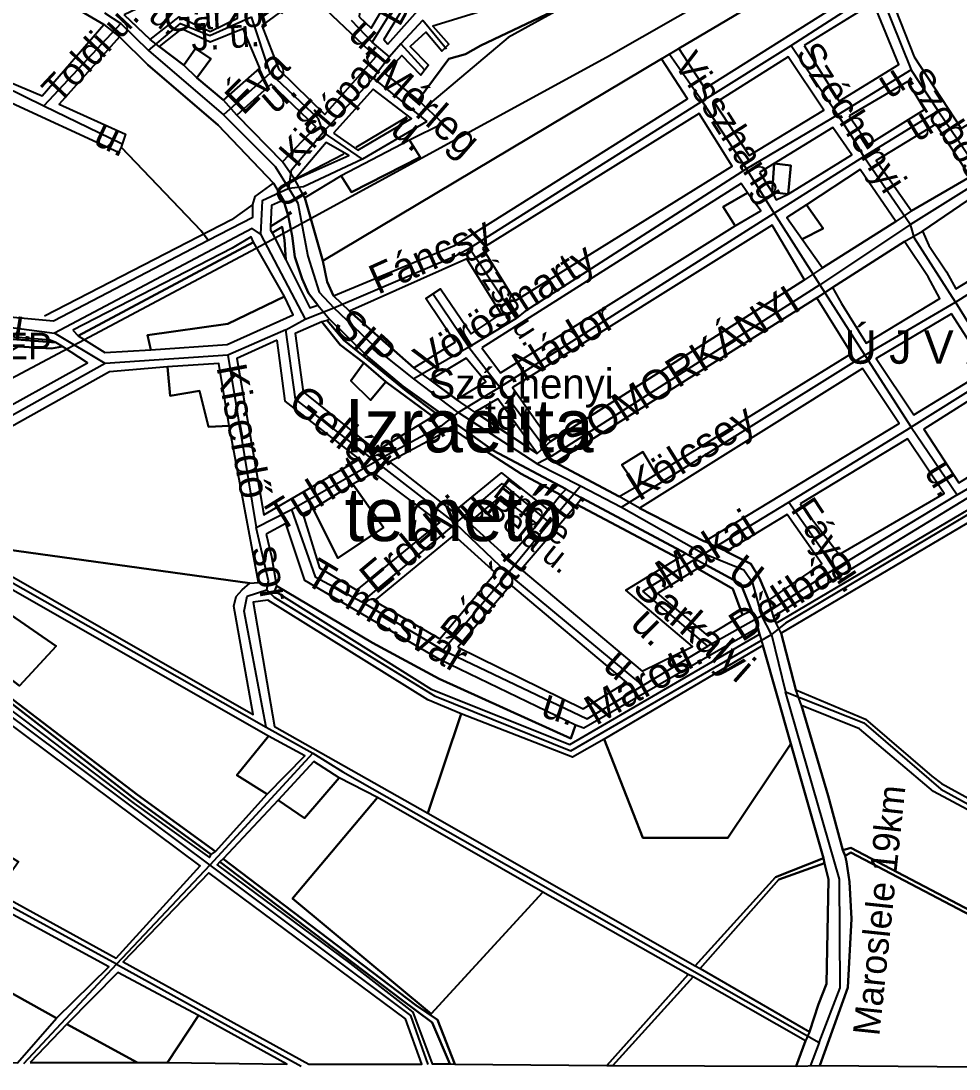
# Model space of a CAD drawing. Header units: millimetres. Extents: x 745262 to 751929, y 118124 to 122414.
# Drawn here: x 748745 to 750239, y 118128 to 119795 of the extents above; entities that cross this region are included whole.
import ezdxf

# ---------------------------------------------------------------- set-up
doc = ezdxf.new("R2010")
doc.units = ezdxf.units.MM
for name, color, linetype in [('beter', 7, 'Continuous'), ('egyeb', 7, 'Continuous'), ('epulet', 7, 'Continuous'), ('folyo', 7, 'Continuous'), ('fout', 7, 'Continuous'), ('gazdter', 7, 'Continuous'), ('Hut', 7, 'Continuous'), ('kert', 7, 'Continuous'), ('park', 7, 'Continuous'), ('szanto', 7, 'Continuous'), ('temeto', 7, 'Continuous'), ('utcanev', 7, 'Continuous'), ('utnev', 7, 'Continuous'), ('vasut', 7, 'Continuous')]:
    doc.layers.add(name, color=color, linetype=linetype)

msp = doc.modelspace()

# ---------------------------------------------------------------- linework, layer by layer
at = {"layer": 'beter', "color": 253}
for points in [[(749329.5, 119758.2), (749381.8, 119817.3), (749515.5, 119941.1), (749608, 119991.3), (749634.7, 120029.2), (749501, 120023.6), (749444.2, 119963.4), (749322.8, 119766), (749329.5, 119758.2)], [(749283.8, 119801.7), (749302.7, 119783.9), (749407.4, 119960.1), (749329.5, 119964.5), (749294.9, 119918.8), (749283.8, 119801.7)], [(748401.1, 119844.6), (748567, 119777.1), (748670.4, 119757.9), (748727.7, 119697.9), (748779, 119676.2), (748877.2, 119789.5), (748603.9, 119949.4), (748502.5, 119952.1), (748417.9, 119893), (748401.1, 119844.6)], [(749792.9, 119751.6), (749834.2, 119688), (750090.4, 119849.7), (750065.9, 119913.2), (749792.9, 119751.6)], [(748909.7, 119805), (748950.9, 119766), (748997.4, 119801.7), (749046.5, 119778.3), (749089.9, 119799.5), (749089.9, 119811.8), (749028.6, 119861.9), (748909.7, 119805)], [(749128.9, 119788.3), (749155.6, 119718.1), (749229.2, 119646.7), (749310.5, 119738.2), (749201.3, 119841.9), (749128.9, 119788.3)], [(749992.4, 119756), (750048.1, 119667.9), (750142.8, 119725.9), (750102.7, 119824), (749992.4, 119756)], [(748965.4, 119754.9), (749004.4, 119724.8), (749023.1, 119751.6), (749047.6, 119734.8), (749025.3, 119704.7), (749067.8, 119669), (749125.6, 119720.3), (749098.8, 119782.8), (749046.5, 119761.6), (749000.8, 119782.8), (748965.4, 119754.9)], [(748902.1, 119770), (748805.9, 119663.1), (748911.9, 119615.3), (748905, 119594.4), (749031.9, 119461.4), (749043.1, 119446.6), (749114.4, 119483.1), (749114.4, 119503.1), (749117.9, 119516.2), (749147.2, 119537.4), (749059.2, 119629.5), (748947.1, 119725.6), (748902.1, 119770)], [(749226, 119413.7), (749232.7, 119380.3), (749242.7, 119358), (749435.3, 119438.2), (749806.3, 119671.3), (749765.1, 119734.8), (749226, 119413.7)], [(749849.8, 119664.6), (749904.4, 119581), (750023.6, 119653.4), (749966.8, 119738.2), (749849.8, 119664.6)], [(749089, 119645.6), (749161.4, 119570.9), (749214.7, 119626.7), (749143.4, 119694.7), (749089, 119645.6)], [(750063.7, 119644.5), (750094.9, 119598.8), (750184, 119654.5), (750157.3, 119699.1), (750063.7, 119644.5)], [(749242.6, 119616.6), (749281.5, 119589.9), (749367.3, 119640), (749306.1, 119686.9), (749242.6, 119616.6)], [(749479.9, 119433.8), (749532.2, 119350.1), (749877.6, 119564.2), (749825.3, 119647.9), (749479.9, 119433.8)], [(750162.9, 119492.9), (750256.5, 119547.5), (750201.8, 119631.1), (750107.1, 119573.1), (750162.9, 119492.9)], [(749944.5, 119568.7), (749971.2, 119565.3), (749966.8, 119519.6), (750068.1, 119582.1), (750038.1, 119625.6), (749944.5, 119568.7)], [(749181.5, 119543.1), (749267.1, 119581), (749231.4, 119602.1), (749181.5, 119543.1)], [(749921.1, 119554.2), (749941.1, 119523), (749944.5, 119568.7), (749921.1, 119554.2)], [(749989, 119448.3), (750021.4, 119402.6), (750138.4, 119476.2), (750081.5, 119558.7), (749995.7, 119502.9), (750022.5, 119465), (749989, 119448.3)], [(749478.8, 119275.4), (749508.8, 119235.3), (749882.1, 119469.5), (749863.1, 119499.6), (749902.1, 119521.9), (749892.1, 119536.4), (749478.8, 119275.4)], [(749941.1, 119523), (749947.8, 119510.7), (749966.8, 119519.6), (749941.1, 119523)], [(750180.6, 119460.8), (750190.5, 119438.2), (750219, 119395.9), (750233.7, 119369.3), (750326.2, 119425.4), (750264.2, 119517.8), (750180.6, 119460.8)], [(749588.1, 119126.1), (749992.5, 119383.6), (749941.1, 119470.6), (749527.8, 119211.9), (749588.1, 119126.1)], [(750037.1, 119371.2), (750051.8, 119345.7), (750091.1, 119282.7), (750208.2, 119353.6), (750189.5, 119388), (750152.1, 119444.1), (750037.1, 119371.2)], [(749268.4, 119333.5), (749370.9, 119243.2), (749436.4, 119284.4), (749389.6, 119353.5), (749413, 119369.1), (749462, 119297.7), (749510, 119329), (749455.4, 119417), (749268.4, 119333.5)], [(748951.9, 119271.8), (749073.6, 119280.5), (749178.7, 119327.5), (749164.8, 119357.1), (749074.4, 119313.6), (748946.7, 119295.3), (748951.9, 119271.8)], [(749697.9, 119038.7), (749725.3, 119054.4), (749701.7, 119088.8), (749735.1, 119109.5), (749756.8, 119074.1), (750067.5, 119266), (750012.5, 119354.5), (749595.6, 119092.8), (749697.9, 119038.7)], [(750226.8, 119329), (750106.9, 119258.1), (750166.9, 119168.6), (750283.9, 119240.4), (750226.8, 119329)], [(749224.3, 119316.7), (749181.7, 119298), (749194.8, 119205), (749311.2, 119111.1), (749401.2, 119165.8), (749326.4, 119221.1), (749301.7, 119191.9), (749270.4, 119222.4), (749291.2, 119251.5), (749253.4, 119279.8), (749224.3, 119316.7)], [(749232.6, 119318.8), (749259.1, 119287.5), (749359, 119206.3), (749408.6, 119169.3), (749412.5, 119171.8), (749353.4, 119214.1), (749298.3, 119260.5), (749236.5, 119321), (749232.6, 119318.8)], [(749153.1, 119287.6), (749088.8, 119258), (749132.2, 119009.3), (749284.3, 119098), (749166.1, 119190.2), (749153.1, 119287.6)], [(748978.4, 119245), (748982.7, 119198.9), (749029.7, 119206.7), (749043.6, 119149.3), (749076.6, 119151.1), (749060.1, 119250.2), (748978.4, 119245)], [(749730.3, 119020), (749833.5, 118966.8), (750143.3, 119154.8), (750085.2, 119242.4), (749730.3, 119020)], [(750296.7, 119217.8), (750182.6, 119145.9), (750238.6, 119060.3), (750348.8, 119128.2), (750296.7, 119217.8)], [(749431.1, 119146.7), (749332.1, 119093.7), (749433.8, 119013.6), (749510.2, 119076.3), (749585, 119017.1), (749604.1, 119041.5), (749541.5, 119074.5), (749462.4, 119125.8), (749431.1, 119146.7)], [(749985.9, 119026.8), (750047.9, 118946.1), (750215, 119043.6), (750157, 119130.2), (749985.9, 119026.8)], [(749210.4, 119018.9), (749193.9, 119011), (749220.8, 118924.9), (749279.9, 118889.3), (749412, 118997.1), (749306.9, 119076.3), (749273.9, 119058), (749322.5, 118989.3), (749249.5, 118940.6), (749210.4, 119018.9)], [(749458.1, 118997.1), (749520.7, 118940.6), (749567.6, 118994.5), (749509.4, 119038.9), (749458.1, 118997.1)], [(749630.2, 119025.8), (749541.5, 118922.3), (749734.4, 118760.6), (749814.4, 118799.7), (749708.4, 118889.3), (749791.8, 118940.6), (749630.2, 119025.8)], [(749867.9, 118951.1), (749907.3, 118931.4), (749921, 118908.8), (749935.8, 118873.4), (750020.3, 118931.4), (749965.2, 119010.1), (749867.9, 118951.1)], [(749135.7, 118978.9), (749144.4, 118943.2), (749152.2, 118896.2), (749305.1, 118805.8), (749411.2, 118748.4), (749620.6, 118653.6), (749628.4, 118674.5), (749412.9, 118778.8), (749197.4, 118904.9), (749167, 118995.4), (749135.7, 118978.9)], [(749434.6, 118977.1), (749307.7, 118872.8), (749412, 118811.9), (749500.7, 118917.1), (749434.6, 118977.1)], [(749822.2, 118924.1), (749758.8, 118884.1), (749838.7, 118817.1), (749894.3, 118850.1), (749878.7, 118891.9), (749822.2, 118924.1)], [(749440.7, 118798.8), (749640.6, 118700.6), (749709.2, 118743.2), (749525, 118898), (749440.7, 118798.8)], [(749137.4, 118564.9), (749197.4, 118625.8), (749139.2, 118657.1), (749088.8, 118595.3), (749137.4, 118564.9)], [(749154.8, 118555.3), (749196.5, 118526.6), (749252.1, 118591), (749211.3, 118617.1), (749154.8, 118555.3)]]:
    msp.add_lwpolyline(points, close=True, dxfattribs=at)
msp.add_lwpolyline([(749596.9, 119847.4), (749400.8, 119787.2), (749426.4, 119758.2), (749415.2, 119747.1), (749389.6, 119777.2), (749365.1, 119754.9), (749394.1, 119724.8), (749381.8, 119709.2), (749351.7, 119740.4), (749325, 119711.4), (749377.4, 119669), (749377.4, 119669), (749426.4, 119734.8), (749453.1, 119742.6), (749477.6, 119756), (749591.3, 119810.6)], dxfattribs=at)
at = {"layer": 'epulet', "color": 253}
for points in [[(749004.4, 119724.8), (749025.3, 119704.7), (749047.6, 119734.8), (749023.1, 119751.6), (749004.4, 119724.8)], [(749254.8, 119548.6), (749271.5, 119523), (749380.7, 119578.7), (749364, 119605.5), (749254.8, 119548.6)], [(749941.1, 119523), (749966.8, 119519.6), (749971.2, 119565.3), (749944.5, 119568.7), (749941.1, 119523)], [(749882.1, 119469.5), (749923.3, 119492.9), (749902.1, 119521.9), (749863.1, 119499.6), (749882.1, 119469.5)], [(749989, 119448.3), (750022.5, 119465), (749995.7, 119502.9), (749964.5, 119482.8), (749989, 119448.3)], [(749291.2, 119251.5), (749270.4, 119222.4), (749301.7, 119191.9), (749326.4, 119221.1), (749291.2, 119251.5)], [(749725.3, 119054.4), (749756.8, 119074.1), (749735.1, 119109.5), (749701.7, 119088.8), (749725.3, 119054.4)]]:
    msp.add_lwpolyline(points, close=True, dxfattribs=at)
at = {"layer": 'folyo', "color": 131}
for p, q in [((749359.8, 119642.2), (749278.2, 119594)), ((749259.5, 119583.2), (749181.5, 119543.1))]:
    msp.add_line(p, q, dxfattribs=at)
for points in [[(750025.8, 120014.7), (749910.2, 119983.5), (749521, 119769.1), (749389.3, 119657.9)], [(749114.4, 119503.1), (749080.6, 119478.9), (748782.8, 119325.4)]]:
    msp.add_lwpolyline(points, dxfattribs=at)
at = {"layer": 'folyo', "color": 253}
for points in [[(749142.6, 119468.3), (749142.6, 119462.3), (749145.2, 119458.4), (749160.9, 119467.9), (749164.8, 119447.1), (749167, 119415.3), (749205.2, 119338.8), (749217.7, 119343.2), (749203, 119362), (749192.9, 119384.9), (749181.5, 119419.8), (749176.8, 119453.4), (749170.7, 119485.7), (749142.6, 119468.3)], [(748827.7, 119303.1), (748836.3, 119294.4), (749115.3, 119443.1), (749111.8, 119451.8), (749081.4, 119433.6), (748827.7, 119303.1)], [(749224.3, 119316.7), (749253.4, 119279.8), (749291.2, 119251.5), (749326.4, 119221.1), (749401.2, 119165.8), (749408.6, 119169.3), (749359, 119206.3), (749259.1, 119287.5), (749232.6, 119318.8), (749224.3, 119316.7)], [(748075.4, 119059.6), (748270.8, 119024.6), (748313.1, 119017.9), (748469.6, 119118), (748501.8, 119058.2), (748509.9, 119062.3), (748477.7, 119122.7), (748740.9, 119277.3), (748794, 119274), (748811.4, 119277.3), (748800.7, 119283.4), (748669.1, 119293.5), (748610, 119299.5), (748610.6, 119290.8), (748665.7, 119284.7), (748726.8, 119278), (748655.6, 119236.3), (748577, 119195.3), (748310.4, 119026), (748284.9, 119032), (748077.4, 119068.3), (748075.4, 119059.6)], [(749431.1, 119146.7), (749462.4, 119125.8), (749541.5, 119074.5), (749604.1, 119041.5), (749613.3, 119050.2), (749497.1, 119112), (749438.7, 119153.7), (749431.1, 119146.7)], [(749630.2, 119025.8), (749791.8, 118940.6), (749804, 118948), (749638.8, 119036), (749630.2, 119025.8)], [(748498.7, 118948.4), (748501.3, 118881.5), (748696, 118735.3), (748923.6, 118559.7), (749047.9, 118469.2), (749054.9, 118473.6), (748930.6, 118564), (748742, 118708.4), (748509.1, 118885.8), (748507.4, 118940.6), (748498.7, 118948.4)], [(749822.2, 118924.1), (749878.7, 118891.9), (749894.3, 118850.1), (749908.1, 118857.3), (749891.3, 118899.6), (749835.6, 118929.9), (749822.2, 118924.1)], [(750053.8, 118475.9), (750057.7, 118467), (750066.5, 118471.9), (750492.3, 118248.6), (750556.2, 118306.6), (750552.2, 118312.5), (750492.3, 118256.5), (750066.5, 118479.8), (750053.8, 118475.9)], [(749061.8, 118457.1), (749350.3, 118238.8), (749399.9, 118201.4), (749427.9, 118136.1), (749436, 118135.4), (749408.6, 118205.7), (749373.8, 118229.2), (749067, 118462.3), (749061.8, 118457.1)], [(749818.7, 118291.8), (749826.6, 118287.5), (749951.7, 118429.2), (750024.7, 118455.3), (750022.9, 118463.1), (749946.5, 118432.7), (749818.7, 118291.8)], [(749677.8, 118133.4), (749687.8, 118133.4), (749815.3, 118274.4), (749807.4, 118277.9), (749677.8, 118133.4)]]:
    msp.add_lwpolyline(points, close=True, dxfattribs=at)
at = {"layer": 'fout', "color": 253}
for points in [[(748603.9, 119949.4), (748877.2, 119789.5), (748902.1, 119770), (748947.1, 119725.6), (749059.2, 119629.5), (749147.2, 119537.4), (749163.3, 119509.9), (749170.7, 119485.7), (749176.8, 119453.4), (749181.5, 119419.8), (749192.9, 119384.9), (749203, 119362), (749217.7, 119343.2), (749236.5, 119321), (749298.3, 119260.5), (749353.4, 119214.1), (749412.5, 119171.8), (749438.7, 119153.7), (749497.1, 119112), (749613.3, 119050.2), (749638.8, 119036), (749804, 118948), (749835.6, 118929.9), (749891.3, 118899.6), (749908.1, 118857.3), (749918.2, 118829.7), (749920.9, 118819.6), (749926.2, 118801.5), (749971.2, 118644.9), (750022.9, 118463.1), (750024.7, 118455.3), (750031, 118429.1), (750027.7, 118263.1), (750014.9, 118230.9), (750000.8, 118186.5), (749994.1, 118172.4), (749979.3, 118132.1), (750017.4, 118133.4), (750061.6, 118257.4), (750067.5, 118366.5), (750064.6, 118425.5), (750059.7, 118457.2), (750057.7, 118467), (750053.8, 118475.9), (750030.2, 118562.5), (749987.9, 118706.1), (749979, 118730.7), (749955.4, 118821.2), (749947.5, 118837.3), (749943.6, 118847.8), (749935.8, 118873.4), (749921, 118908.8), (749907.3, 118931.4), (749867.9, 118951.1), (749833.5, 118966.8), (749730.3, 119020), (749697.9, 119038.7), (749595.6, 119092.8), (750012.5, 119354.5), (750037.1, 119371.2), (750152.1, 119444.1), (750180.6, 119460.8), (750264.2, 119517.8)], [(750256.5, 119547.5), (750162.9, 119492.9), (750138.4, 119476.2), (750021.4, 119402.6), (749992.5, 119383.6), (749588.1, 119126.1), (749566.9, 119107.1), (749467.8, 119172.9), (749438.8, 119193), (749396.5, 119224.2), (749370.9, 119243.2), (749268.4, 119333.5), (749242.7, 119358), (749232.7, 119380.3), (749226, 119413.7), (749197.1, 119514.1), (749181.5, 119543.1), (749161.4, 119570.9), (749089, 119645.6), (749067.8, 119669), (749025.3, 119704.7), (749004.4, 119724.8), (748965.4, 119754.9), (748950.9, 119766), (748909.7, 119805)]]:
    msp.add_lwpolyline(points, dxfattribs=at)
at = {"layer": 'gazdter', "color": 253}
msp.add_lwpolyline([(748565.6, 118895.4), (748553.4, 118881.5), (748742.9, 118737.1), (748801.1, 118800.6), (748606.4, 118934.5), (748589.1, 118917.1), (748571.7, 118895.4), (748565.6, 118895.4)], close=True, dxfattribs=at)
at = {"layer": 'Hut'}
for p, q in [((749436, 119973.4), (749304.6, 119761.5)), ((749436, 119973.4), (749304.6, 119761.5)), ((749971.7, 119756.2), (750110.8, 119846)), ((749971.7, 119756.2), (750110.8, 119846)), ((750110.8, 119846), (750162.8, 119717.3)), ((750110.8, 119846), (750162.8, 119717.3)), ((748878.1, 119808.3), (748904.1, 119791.4)), ((748878.1, 119808.3), (748904.1, 119791.4)), ((749142.1, 119712.1), (749112.2, 119801.8)), ((749142.1, 119712.1), (749112.2, 119801.8)), ((749270.8, 119796.6), (749304.6, 119761.5)), ((749270.8, 119796.6), (749304.6, 119761.5)), ((749385.2, 119796.6), (749350.1, 119758.9)), ((749385.2, 119796.6), (749350.1, 119758.9)), ((749385.2, 119796.6), (749422.9, 119751.1)), ((749385.2, 119796.6), (749422.9, 119751.1)), ((748904.1, 119791.4), (748781.9, 119660.1)), ((748904.1, 119791.4), (748781.9, 119660.1)), ((748904.1, 119791.4), (748948.3, 119748.5)), ((748904.1, 119791.4), (748948.3, 119748.5)), ((749331.9, 119738.1), (749304.6, 119761.5)), ((749331.9, 119738.1), (749304.6, 119761.5)), ((748948.3, 119748.5), (749067.9, 119645.7)), ((748948.3, 119748.5), (749067.9, 119645.7)), ((749350.1, 119758.9), (749331.9, 119738.1)), ((749350.1, 119758.9), (749331.9, 119738.1)), ((749350.1, 119758.9), (749387.8, 119717.3)), ((749350.1, 119758.9), (749387.8, 119717.3)), ((749829.9, 119667.8), (749971.7, 119756.2)), ((749829.9, 119667.8), (749971.7, 119756.2)), ((749971.7, 119756.2), (750045.7, 119645.7)), ((749971.7, 119756.2), (750045.7, 119645.7)), ((749331.9, 119738.1), (749305.9, 119704.3)), ((749331.9, 119738.1), (749305.9, 119704.3)), ((749829.9, 119667.8), (749777.9, 119742)), ((749829.9, 119667.8), (749777.9, 119742)), ((749142.1, 119712.1), (749067.9, 119645.7)), ((749142.1, 119712.1), (749067.9, 119645.7)), ((750162.8, 119717.3), (750045.7, 119645.7)), ((750162.8, 119717.3), (750045.7, 119645.7)), ((750205.8, 119652.3), (750162.8, 119717.3)), ((750205.8, 119652.3), (750162.8, 119717.3)), ((749226.6, 119618.5), (749305.9, 119704.3)), ((749226.6, 119618.5), (749305.9, 119704.3)), ((749305.9, 119704.3), (749391.7, 119635.4)), ((749305.9, 119704.3), (749391.7, 119635.4)), ((748781.9, 119660.1), (748905.3, 119600.2)), ((748781.9, 119660.1), (748905.3, 119600.2)), ((749459.3, 119433.8), (749829.9, 119667.8)), ((749459.3, 119433.8), (749829.9, 119667.8)), ((749900.2, 119560), (749829.9, 119667.8)), ((749900.2, 119560), (749829.9, 119667.8)), ((750045.7, 119645.7), (749900.2, 119560)), ((750045.7, 119645.7), (749900.2, 119560)), ((750087.4, 119579.4), (750205.8, 119652.3)), ((750087.4, 119579.4), (750205.8, 119652.3)), ((749391.7, 119635.4), (749289, 119575.5)), ((749391.7, 119635.4), (749289, 119575.5)), ((749289, 119575.5), (749226.6, 119618.5)), ((749289, 119575.5), (749226.6, 119618.5)), ((749944.3, 119489.7), (750087.4, 119579.4)), ((749944.3, 119489.7), (750087.4, 119579.4)), ((750087.4, 119579.4), (750161.5, 119471.5)), ((750087.4, 119579.4), (750161.5, 119471.5)), ((749944.3, 119489.7), (749900.2, 119560)), ((749944.3, 119489.7), (749900.2, 119560)), ((750275.9, 119543.1), (750161.5, 119471.5)), ((750275.9, 119543.1), (750161.5, 119471.5)), ((749507.5, 119212.7), (749944.3, 119489.7)), ((749507.5, 119212.7), (749944.3, 119489.7)), ((749944.3, 119489.7), (750017.2, 119375.3)), ((749944.3, 119489.7), (750017.2, 119375.3)), ((750161.5, 119471.5), (750017.2, 119375.3)), ((750161.5, 119471.5), (750017.2, 119375.3)), ((749126.5, 119455.9), (749198, 119320.7)), ((749126.5, 119455.9), (749198, 119320.7)), ((749459.3, 119433.8), (749533.5, 119321.9)), ((749459.3, 119433.8), (749533.5, 119321.9)), ((750233, 119347.9), (750347.5, 119419.5)), ((750233, 119347.9), (750347.5, 119419.5)), ((749458.1, 119276.4), (749402.1, 119359.7)), ((749458.1, 119276.4), (749402.1, 119359.7)), ((750017.2, 119375.3), (749589.4, 119102.2)), ((750017.2, 119375.3), (749589.4, 119102.2)), ((750017.2, 119375.3), (750088.7, 119263.4)), ((750017.2, 119375.3), (750088.7, 119263.4)), ((750088.7, 119263.4), (750233, 119347.9)), ((750088.7, 119263.4), (750233, 119347.9)), ((750233, 119347.9), (750301.9, 119236.2)), ((750233, 119347.9), (750301.9, 119236.2)), ((749198, 119320.7), (749243.5, 119338.8)), ((749198, 119320.7), (749243.5, 119338.8)), ((748659.6, 119316.8), (748798.8, 119298.6)), ((748659.6, 119316.8), (748798.8, 119298.6)), ((749166.7, 119303.8), (749198, 119320.7)), ((749166.7, 119303.8), (749198, 119320.7)), ((749533.5, 119321.9), (749458.1, 119276.4)), ((749533.5, 119321.9), (749458.1, 119276.4)), ((748879.4, 119250.4), (748798.8, 119298.6)), ((748879.4, 119250.4), (748798.8, 119298.6)), ((749166.7, 119303.8), (749074.5, 119263.4)), ((749166.7, 119303.8), (749074.5, 119263.4)), ((749458.1, 119276.4), (749370.9, 119225.7)), ((749458.1, 119276.4), (749370.9, 119225.7)), ((749458.1, 119276.4), (749507.5, 119212.7)), ((749458.1, 119276.4), (749507.5, 119212.7)), ((749074.5, 119263.4), (748879.4, 119250.4)), ((749074.5, 119263.4), (748879.4, 119250.4)), ((749074.5, 119263.4), (749119.9, 118989.1)), ((749074.5, 119263.4), (749119.9, 118989.1)), ((749701.2, 119021.6), (750088.7, 119263.4)), ((749701.2, 119021.6), (750088.7, 119263.4)), ((750088.7, 119263.4), (750162.8, 119149)), ((750088.7, 119263.4), (750162.8, 119149)), ((749441.2, 119172.5), (749370.9, 119225.7)), ((749441.2, 119172.5), (749370.9, 119225.7)), ((750301.9, 119236.2), (750162.8, 119149)), ((750301.9, 119236.2), (750162.8, 119149)), ((749441.2, 119172.5), (749507.5, 119212.7)), ((749441.2, 119172.5), (749507.5, 119212.7)), ((749589.4, 119102.2), (749507.5, 119212.7)), ((749589.4, 119102.2), (749507.5, 119212.7)), ((749567.3, 119090.5), (749441.2, 119172.5)), ((749567.3, 119090.5), (749441.2, 119172.5)), ((749967.8, 119029.4), (750162.8, 119149)), ((749967.8, 119029.4), (750162.8, 119149)), ((750162.8, 119149), (750235.7, 119041)), ((750162.8, 119149), (750235.7, 119041)), ((750235.7, 119041), (750373.4, 119121.8)), ((750235.7, 119041), (750373.4, 119121.8)), ((749175.9, 119017.7), (749309.7, 119094.4)), ((749175.9, 119017.7), (749309.7, 119094.4)), ((749309.7, 119094.4), (749437.3, 118995.6)), ((749309.7, 119094.4), (749437.3, 118995.6)), ((749589.4, 119102.2), (749567.3, 119090.5)), ((749589.4, 119102.2), (749567.3, 119090.5)), ((749567.3, 119090.5), (749636.2, 119055.4)), ((749567.3, 119090.5), (749636.2, 119055.4)), ((749437.3, 118995.6), (749511.3, 119059.3)), ((749437.3, 118995.6), (749511.3, 119059.3)), ((749511.3, 119059.3), (749586.7, 118996.9)), ((749511.3, 119059.3), (749586.7, 118996.9)), ((749586.7, 118996.9), (749636.2, 119055.4)), ((749586.7, 118996.9), (749636.2, 119055.4)), ((749636.2, 119055.4), (749701.2, 119021.6)), ((749636.2, 119055.4), (749701.2, 119021.6)), ((749832.6, 118947.4), (749967.8, 119029.4)), ((749832.6, 118947.4), (749967.8, 119029.4)), ((749967.8, 119029.4), (750041.9, 118924.1)), ((749967.8, 119029.4), (750041.9, 118924.1)), ((750235.7, 119041), (750041.9, 118924.1)), ((750235.7, 119041), (750041.9, 118924.1)), ((749119.9, 118989.1), (749175.9, 119017.7)), ((749119.9, 118989.1), (749175.9, 119017.7)), ((749701.2, 119021.6), (749832.6, 118947.4)), ((749701.2, 119021.6), (749832.6, 118947.4)), ((749437.3, 118995.6), (749287.7, 118870.8)), ((749437.3, 118995.6), (749287.7, 118870.8)), ((749520.5, 118916.3), (749437.3, 118995.6)), ((749520.5, 118916.3), (749437.3, 118995.6)), ((749586.7, 118996.9), (749520.5, 118916.3)), ((749586.7, 118996.9), (749520.5, 118916.3)), ((749735.1, 118887.7), (749832.6, 118947.4)), ((749735.1, 118887.7), (749832.6, 118947.4)), ((749520.5, 118916.3), (749417.7, 118794.1)), ((749520.5, 118916.3), (749417.7, 118794.1)), ((749735.1, 118738.1), (749520.5, 118916.3)), ((749735.1, 118738.1), (749520.5, 118916.3)), ((750041.9, 118924.1), (749924.9, 118848.7)), ((750041.9, 118924.1), (749924.9, 118848.7)), ((749839, 118800.5), (749735.1, 118887.7)), ((749839, 118800.5), (749735.1, 118887.7)), ((749287.7, 118870.8), (749417.7, 118794.1)), ((749287.7, 118870.8), (749417.7, 118794.1)), ((749924.9, 118848.7), (749839, 118800.5)), ((749924.9, 118848.7), (749839, 118800.5)), ((749940.4, 118818.8), (749924.9, 118848.7)), ((749940.4, 118818.8), (749924.9, 118848.7)), ((749940.4, 118818.8), (749962.6, 118727.7)), ((749940.4, 118818.8), (749962.6, 118727.7)), ((749417.7, 118794.1), (749646.6, 118684.8)), ((749417.7, 118794.1), (749646.6, 118684.8)), ((749735.1, 118738.1), (749839, 118800.5)), ((749735.1, 118738.1), (749839, 118800.5)), ((749646.6, 118684.8), (749735.1, 118738.1)), ((749646.6, 118684.8), (749735.1, 118738.1)), ((749135.5, 118671.8), (749209.7, 118630.2)), ((749135.5, 118671.8), (749209.7, 118630.2)), ((749209.7, 118630.2), (749045.8, 118452)), ((749209.7, 118630.2), (749045.8, 118452)), ((748897.5, 118294.7), (748449, 118537.9)), ((748897.5, 118294.7), (748449, 118537.9)), ((749045.8, 118452), (748897.5, 118294.7)), ((749045.8, 118452), (748897.5, 118294.7)), ((748897.5, 118294.7), (748749.3, 118136)), ((748897.5, 118294.7), (748749.3, 118136)), ((748897.5, 118294.7), (749191.4, 118132.1)), ((748897.5, 118294.7), (749191.4, 118132.1)), ((750015.9, 118169.8), (750001.6, 118132.1)), ((750015.9, 118169.8), (750001.6, 118132.1))]:
    msp.add_line(p, q, dxfattribs=at)
for points in [[(748948.3, 119748.5), (748999, 119791.4), (749045.8, 119771.9), (749112.2, 119801.8)], [(748948.3, 119748.5), (748999, 119791.4), (749045.8, 119771.9), (749112.2, 119801.8)], [(748558.2, 119758.9), (748660.9, 119743.2), (748718.2, 119691.3), (748781.9, 119660.1)], [(748558.2, 119758.9), (748660.9, 119743.2), (748718.2, 119691.3), (748781.9, 119660.1)], [(749226.6, 119618.5), (749218.8, 119639.3), (749142.1, 119712.1)], [(749226.6, 119618.5), (749218.8, 119639.3), (749142.1, 119712.1)], [(749067.9, 119645.7), (749149.8, 119563.9), (749172, 119528.7)], [(749067.9, 119645.7), (749149.8, 119563.9), (749172, 119528.7)], [(750087.4, 119579.4), (750073.1, 119604.1), (750045.7, 119645.7)], [(750087.4, 119579.4), (750073.1, 119604.1), (750045.7, 119645.7)], [(750205.8, 119652.3), (750268.1, 119560), (750275.9, 119543.1)], [(750205.8, 119652.3), (750268.1, 119560), (750275.9, 119543.1)], [(749172, 119528.7), (749175.9, 119558.6), (749226.6, 119618.5)], [(749172, 119528.7), (749175.9, 119558.6), (749226.6, 119618.5)], [(749289, 119575.5), (749195.3, 119531.3), (749172, 119528.7)], [(749289, 119575.5), (749195.3, 119531.3), (749172, 119528.7)], [(749900.2, 119560), (749547.8, 119333.7), (749533.5, 119321.9)], [(749900.2, 119560), (749547.8, 119333.7), (749533.5, 119321.9)], [(749172, 119528.7), (749129.1, 119509.2), (749126.5, 119455.9)], [(749172, 119528.7), (749129.1, 119509.2), (749126.5, 119455.9)], [(749172, 119528.7), (749186.2, 119505.3), (749201.9, 119420.8), (749220.1, 119363.6), (749243.5, 119338.8)], [(749172, 119528.7), (749186.2, 119505.3), (749201.9, 119420.8), (749220.1, 119363.6), (749243.5, 119338.8)], [(749126.5, 119455.9), (749113.5, 119465), (748798.8, 119298.6)], [(749126.5, 119455.9), (749113.5, 119465), (748798.8, 119298.6)], [(750233, 119347.9), (750168.1, 119449.4), (750161.5, 119471.5)], [(750233, 119347.9), (750168.1, 119449.4), (750161.5, 119471.5)], [(749243.5, 119338.8), (749436, 119420.8), (749459.3, 119433.8)], [(749243.5, 119338.8), (749436, 119420.8), (749459.3, 119433.8)], [(749370.9, 119225.7), (749318.9, 119267.3), (749243.5, 119338.8)], [(749370.9, 119225.7), (749318.9, 119267.3), (749243.5, 119338.8)], [(749309.7, 119094.4), (749182.3, 119193.3), (749166.7, 119303.8)], [(749309.7, 119094.4), (749182.3, 119193.3), (749166.7, 119303.8)], [(748879.4, 119250.4), (748469.8, 119021.6), (748462, 119002.1)], [(748879.4, 119250.4), (748469.8, 119021.6), (748462, 119002.1)], [(749441.2, 119172.5), (749413.8, 119150.3), (749309.7, 119094.4)], [(749441.2, 119172.5), (749413.8, 119150.3), (749309.7, 119094.4)], [(750735, 119168.6), (750511.3, 118999.4), (750473.6, 118989.1), (750434.6, 118998.2), (750396.9, 119015.1), (750376.1, 119035.9), (750365.7, 119057.9), (750351.4, 119068.4), (749962.6, 118836.9), (749940.4, 118818.8)], [(750735, 119168.6), (750511.3, 118999.4), (750473.6, 118989.1), (750434.6, 118998.2), (750396.9, 119015.1), (750376.1, 119035.9), (750365.7, 119057.9), (750351.4, 119068.4), (749962.6, 118836.9), (749940.4, 118818.8)], [(749175.9, 119017.7), (749213.6, 118911), (749287.7, 118870.8)], [(749175.9, 119017.7), (749213.6, 118911), (749287.7, 118870.8)], [(748480.1, 118977.3), (748482.8, 118872), (749045.8, 118452)], [(748480.1, 118977.3), (748482.8, 118872), (749045.8, 118452)], [(749136.8, 118890.2), (749139.4, 118904.6), (749119.9, 118989.1)], [(749136.8, 118890.2), (749139.4, 118904.6), (749119.9, 118989.1)], [(748519.2, 118954), (748606.3, 118972.2), (749135.5, 118671.8)], [(748519.2, 118954), (748606.3, 118972.2), (749135.5, 118671.8)], [(749924.9, 118848.7), (749910.5, 118900.6), (749896.3, 118921.5), (749832.6, 118947.4)], [(749924.9, 118848.7), (749910.5, 118900.6), (749896.3, 118921.5), (749832.6, 118947.4)], [(749135.5, 118671.8), (749100.5, 118856.4), (749105.6, 118879.8), (749136.8, 118890.2)], [(749135.5, 118671.8), (749100.5, 118856.4), (749105.6, 118879.8), (749136.8, 118890.2)], [(749136.8, 118890.2), (749148.5, 118878.6), (749403.4, 118721.2), (749620.5, 118634.1), (749940.4, 118818.8)], [(749136.8, 118890.2), (749148.5, 118878.6), (749403.4, 118721.2), (749620.5, 118634.1), (749940.4, 118818.8)], [(750015.9, 118169.8), (750049.7, 118257), (750048.4, 118429.9), (749962.6, 118727.7)], [(749962.6, 118727.7), (750087.4, 118678.3), (750209.6, 118572.9), (750468.4, 118431.2), (750636.2, 118228.3)], [(750015.9, 118169.8), (750049.7, 118257), (750048.4, 118429.9), (749962.6, 118727.7)], [(749962.6, 118727.7), (750087.4, 118678.3), (750209.6, 118572.9), (750468.4, 118431.2), (750636.2, 118228.3)], [(749209.7, 118630.2), (749257.8, 118600.3), (750015.9, 118169.8)], [(749209.7, 118630.2), (749257.8, 118600.3), (750015.9, 118169.8)], [(749045.8, 118452), (749365.7, 118212.7), (749393, 118134.7)], [(749045.8, 118452), (749365.7, 118212.7), (749393, 118134.7)]]:
    msp.add_lwpolyline(points, dxfattribs=at)
at = {"layer": 'kert', "color": 253}
for points in [[(750114.9, 119872), (750167.3, 119738.2), (750242, 119624.4), (750377.9, 119706.9), (750406.9, 119722.6), (750501.6, 119775), (750494.9, 119790.6), (750450.5, 119813.3), (750435.8, 119828.5), (750425.8, 119847.4), (750419.8, 119878.8), (750419.8, 119900.4), (750426.8, 119917.3), (750619.7, 120110.6), (750683.2, 120168.6), (750727.7, 120204.2), (750114.9, 119872)], [(748566.1, 119631.8), (748560, 119582.3), (748686.9, 119575.3), (748674.7, 119329.2), (748797.2, 119317.9), (749043.1, 119446.6), (749031.9, 119461.4), (748905, 119594.4), (748900.6, 119585.8), (748716.4, 119671), (748652.1, 119730.1), (748618.3, 119736.2), (748618, 119670.6), (748619.1, 119630.5), (748566.1, 119631.8)], [(748597.8, 119078), (748606.4, 118981.5), (748634.3, 118966.7), (749109.6, 118900.6), (749123.5, 118901.5), (749076.6, 119151.1), (749043.6, 119149.3), (749029.7, 119206.7), (748982.7, 119198.9), (748978.4, 119245), (748886.3, 119237.2), (748666.4, 119114.5), (748597.8, 119078)], [(749392.9, 118534.5), (749445.9, 118692.7), (749392.9, 118715.3), (749138.3, 118873.6), (749114.8, 118870.2), (749148.7, 118672.7), (749392.9, 118534.5)], [(749673.6, 118652.7), (749735.3, 118495.3), (749870.9, 118495.3), (749971.2, 118644.9), (749926.2, 118801.5), (749673.6, 118652.7)], [(749313, 118559.7), (749177.4, 118398.8), (749398.1, 118215.3), (749576.3, 118409.2), (749313, 118559.7)], [(748496.1, 118501.4), (748432.6, 118414.4), (748802, 118208.3), (748885.4, 118290.1), (748496.1, 118501.4)], [(748818.5, 118198.8), (748930.3, 118138.1), (748978.7, 118138.1), (749027.9, 118212.7), (748899.3, 118281.4), (748818.5, 118198.8)]]:
    msp.add_lwpolyline(points, close=True, dxfattribs=at)
at = {"layer": 'park', "color": 253}
for points in [[(749396.5, 119224.2), (749438.8, 119193), (749485.4, 119220.8), (749454.2, 119258.7), (749396.5, 119224.2)], [(749467.8, 119172.9), (749566.9, 119107.1), (749504.4, 119194), (749467.8, 119172.9)]]:
    msp.add_lwpolyline(points, close=True, dxfattribs=at)
at = {"layer": 'szanto', "color": 253}
for points in [[(749197.1, 119514.1), (749226, 119413.7), (749765.1, 119734.8), (749792.9, 119751.6), (750065.9, 119913.2), (750025.8, 120014.7), (749986.8, 119995.7), (749980.1, 120030.3), (749849.8, 119983.5), (749804.1, 119928.8), (749591.3, 119810.6), (749477.6, 119756), (749453.1, 119742.6), (749426.4, 119734.8), (749377.4, 119669), (749417.5, 119632.2), (749364, 119605.5), (749380.7, 119578.7), (749271.5, 119523), (749254.8, 119548.6), (749197.1, 119514.1)], [(749142.6, 119468.3), (749170.7, 119485.7), (749163.3, 119509.9), (749143.9, 119501.4), (749142.6, 119468.3)], [(749145.2, 119458.4), (749167, 119415.3), (749164.8, 119447.1), (749160.9, 119467.9), (749145.2, 119458.4)], [(748836.3, 119294.4), (748878.9, 119267.5), (748951.9, 119271.8), (748946.7, 119295.3), (749074.4, 119313.6), (749164.8, 119357.1), (749115.3, 119443.1), (748836.3, 119294.4)], [(748669.1, 119293.5), (748800.7, 119283.4), (748792, 119287.4), (748669.7, 119297.5), (748669.1, 119293.5)], [(748509.9, 119062.3), (748851.1, 119251.1), (748811.4, 119277.3), (748794, 119274), (748740.9, 119277.3), (748477.7, 119122.7), (748509.9, 119062.3)], [(749943.6, 118847.8), (749947.5, 118837.3), (750349.8, 119074.9), (750356.7, 119075.1), (750362.6, 119072.1), (750372.4, 119061.3), (750385.2, 119036.7), (750400.9, 119024.9), (750427.5, 119009.1), (750454, 119000.3), (750480.6, 119001.3), (750500.2, 119008.1), (750535.6, 119028.8), (750718.4, 119168.6), (750712.5, 119180.4), (750514, 119031.8), (750495.3, 119022.9), (750472.7, 119020), (750446.2, 119022.9), (750418.6, 119037.7), (750405.8, 119048.5), (750381.2, 119075.1), (750364.5, 119104.6), (749943.6, 118847.8)], [(748447.4, 118987.6), (748045.9, 118770.1), (748273.6, 118639.7), (748646.4, 118440.5), (748681.2, 118494.4), (748741.1, 118457.1), (748706.4, 118408.3), (748896.7, 118304), (749030.5, 118451), (748471.7, 118867.5), (748470, 118969.3), (748457, 118977.1), (748447.4, 118987.6)], [(748498.7, 118948.4), (748484.8, 118958.9), (748489.1, 118878), (748749.8, 118683.2), (748925.4, 118550.1), (749045.3, 118464), (749047.9, 118469.2), (748923.6, 118559.7), (748696, 118735.3), (748501.3, 118881.5), (748498.7, 118948.4)], [(748507.4, 118940.6), (748509.1, 118885.8), (748742, 118708.4), (748930.6, 118564), (749054.9, 118473.6), (749137.4, 118564.9), (749088.8, 118595.3), (749139.2, 118657.1), (748605.6, 118961.5), (748540.4, 118952.8), (748589.1, 118917.1), (748606.4, 118934.5), (748801.1, 118800.6), (748742.9, 118737.1), (748553.4, 118881.5), (748565.6, 118895.4), (748507.4, 118940.6)], [(748634.3, 118966.7), (749114.8, 118691.9), (749084.4, 118864.1), (749087.9, 118879.7), (749097.4, 118890.2), (749109.6, 118900.6), (748634.3, 118966.7)], [(749152.2, 118896.2), (749148.7, 118888.4), (749398.1, 118731.9), (749618.9, 118644), (749920.9, 118819.6), (749918.2, 118829.7), (749641.4, 118670.1), (749628.4, 118674.5), (749620.6, 118653.6), (749411.2, 118748.4), (749305.1, 118805.8), (749152.2, 118896.2)], [(749392.9, 118534.5), (749818.7, 118291.8), (749946.5, 118432.7), (750022.9, 118463.1), (749971.2, 118644.9), (749870.9, 118495.3), (749735.3, 118495.3), (749673.6, 118652.7), (749623.2, 118624), (749445.9, 118692.7), (749392.9, 118534.5)], [(749987.9, 118706.1), (750030.2, 118562.5), (750053.8, 118475.9), (750066.5, 118479.8), (750492.3, 118256.5), (750552.2, 118312.5), (750463.7, 118419.8), (750313.3, 118507.4), (750198.3, 118569.3), (750080.3, 118668.7), (749987.9, 118706.1)], [(749067, 118462.3), (749373.8, 118229.2), (749408.6, 118205.7), (749436, 118135.4), (749677.8, 118133.4), (749807.4, 118277.9), (749576.3, 118409.2), (749398.1, 118215.3), (749177.4, 118398.8), (749313, 118559.7), (749252.1, 118591), (749196.5, 118526.6), (749154.8, 118555.3), (749067, 118462.3)], [(748083.4, 118141.5), (748739.6, 118137.5), (748802, 118208.3), (748432.6, 118414.4), (748496.1, 118501.4), (748449.1, 118525.8), (748294.5, 118365.7), (748083.4, 118141.5)], [(750017.4, 118133.4), (750702.7, 118127.6), (750684, 118155.1), (750556.2, 118306.6), (750492.3, 118248.6), (750066.5, 118471.9), (750057.7, 118467), (750059.7, 118457.2), (750064.6, 118425.5), (750067.5, 118366.5), (750061.6, 118257.4), (750017.4, 118133.4)], [(749061.8, 118457.1), (749057.5, 118452.7), (749268.6, 118296.2), (749369.4, 118217.9), (749399.7, 118136.1), (749427.9, 118136.1), (749399.9, 118201.4), (749350.3, 118238.8), (749061.8, 118457.1)], [(749826.6, 118287.5), (750000.8, 118186.5), (750014.9, 118230.9), (750027.7, 118263.1), (750031, 118429.1), (750024.7, 118455.3), (749951.7, 118429.2), (749826.6, 118287.5)], [(749203.6, 118135.4), (749383.6, 118135.4), (749357.3, 118207.5), (749044.4, 118439.7), (748908, 118297.9), (749203.6, 118135.4)], [(749687.8, 118133.4), (749979.3, 118132.1), (749994.1, 118172.4), (749815.3, 118274.4), (749687.8, 118133.4)], [(748978.7, 118138.1), (749168.7, 118135.4), (749027.9, 118212.7), (748978.7, 118138.1)], [(748759.7, 118138.1), (748930.3, 118138.1), (748818.5, 118198.8), (748759.7, 118138.1)]]:
    msp.add_lwpolyline(points, close=True, dxfattribs=at)
msp.add_lwpolyline([(750353.7, 119056.3), (749955.4, 118821.2), (749955.4, 118821.2), (749979, 118730.7), (750090.1, 118684.3), (750195.4, 118593.8), (750211.1, 118582), (750474.6, 118437.3)], dxfattribs=at)
at = {"layer": 'temeto', "color": 253}
msp.add_lwpolyline([(749210.4, 119018.9), (749249.5, 118940.6), (749322.5, 118989.3), (749273.9, 119058), (749210.4, 119018.9)], close=True, dxfattribs=at)
at = {"layer": 'vasut', "color": 7}
msp.add_lwpolyline([(746930.2, 118258.6), (747435.9, 118529), (747995.3, 118829.6), (748554.6, 119133.5), (749119.5, 119434), (749677.7, 119737.9), (750135.5, 119999.4)], dxfattribs=at)

# ---------------------------------------------------------------- texts
at = {"layer": 'egyeb', "attachment_point": 7}
for s, insert, char_height in [('HÓDTÓI LAKÓTELEP', (748227.6, 119256.2), 42.365), ('Ú J V Á R O S', (750056.5, 119249.1), 53.15), ('Izraelita\\Ptemető', (749260.3, 118966.5), 84.73)]:
    msp.add_mtext(s, dxfattribs=dict(at, insert=insert, char_height=char_height))
at = {"layer": 'utcanev', "attachment_point": 7}
for s, insert, char_height, rotation in [('magtár u.', (748781.6, 119909), 43.43, 322.3), ('Bálint', (749348.4, 119784.1), 43.43, 61), ('Anna', (749132.5, 119783.6), 47.37, 37.1), ('Garzó', (748973.8, 119777.6), 43.43, 3), ('Toldi u.', (748806.7, 119660.8), 43.43, 46.8), ('u.', (749263.6, 119770.8), 47.37, 316.3), ('  J. u.', (748985.3, 119744), 43.43, 4.4), ('Széchenyi', (749966.5, 119736.7), 43.43, 302.3), ('Kistópart', (749195, 119551.7), 43.43, 49.3), ('Visszhang', (749772.5, 119721.1), 43.43, 302.6), ('Éva', (749099.4, 119643.1), 47.37, 45), ('Mérleg', (749295, 119692.3), 47.37, 319), ('u.', (750127.7, 119669.7), 47.37, 32.3), ('Szoboszlai', (750150.4, 119702.8), 43.43, 302.9), ('  u.', (749123.1, 119621.9), 47.37, 41.3), ('u.', (749177.3, 119648.5), 47.37, 316.3), ('   u.', (749289.9, 119651.3), 47.37, 320.4), ('u.', (750171.9, 119601.2), 47.37, 31.2), ('u.', (748857.9, 119599.5), 47.37, 334.8), ('U.', (749144.6, 119530.6), 43.43, 299.8), ('Fáncsy', (749319.3, 119346.3), 47.37, 24.2), ('Vörösmarty', (749399.1, 119218.7), 47.37, 32.7), ('Józsa u.', (749449.4, 119427.2), 36.59, 302.8), ('CSOMORKÁNYI', (749590.1, 119080.6), 47.375, 32.6), ('u.', (748711.1, 119292.5), 47.38, 351.2), ('SIP', (749238.8, 119306.2), 47.37, 317.9), ('Nádor', (749547, 119219), 47.77, 31.5), ('Kiserdő', (749055.6, 119244.8), 47.77, 280.7), ('Gellért', (749167.3, 119182.8), 47.77, 320.3), ('Kölcsey', (749736.9, 119018), 47.77, 32), ('u.', (749395.9, 119117.2), 47.77, 35.4), ('Tuhutum', (749156.4, 118980.1), 47.77, 31.7), ('u.', (750181.8, 119077.8), 47.77, 301), ('Endre', (749494.5, 119040.1), 38.16, 322.7), ('Erdélyi', (749319.2, 118870.6), 47.77, 39.8), ('u.', (749615.6, 118996), 47.77, 53), ('u.', (749466.7, 118991.9), 47.77, 43.2), ('Béla u.', (749481.7, 119012.9), 38.16, 321.1), ('Fáy u.', (749958.4, 119010.7), 43.79, 303.2), ('Makai', (749775.8, 118888.9), 47.77, 32.2), ('sor', (749111.9, 118955.9), 47.77, 280.3), ('Temesvár', (749193.8, 118901.3), 47.77, 329.1), ('Bánát', (749447.4, 118795.9), 47.77, 51.4), ('Délibáb', (749893.5, 118805.5), 47.77, 33.2), ('U.', (749866.8, 118911.4), 47.77, 322.1), ('Sarkalyi', (749707.1, 118879.5), 47.77, 318.5), ('u.', (749713.2, 118833.4), 47.77, 315.5), ('u.', (749787.6, 118752.2), 47.77, 25.6), ('Maros', (749660.8, 118672.7), 47.77, 29.6), ('u.', (749669.1, 118766.1), 47.77, 318.3), ('u.', (749570.9, 118688.6), 47.77, 342.4)]:
    msp.add_mtext(s, dxfattribs=dict(at, insert=insert, char_height=char_height, rotation=rotation))
at = {"layer": 'utcanev', "char_height": 47.77, "attachment_point": 7}
for s, insert in [('Széchenyi', (749394.2, 119180)), ('tér', (749483.8, 119144.2))]:
    msp.add_mtext(s, dxfattribs=dict(at, insert=insert))
at = {"layer": 'utnev', "insert": (750112.4, 118179.1), "char_height": 42.365, "attachment_point": 7, "rotation": 84}
msp.add_mtext('Maroslele 19km', dxfattribs=at)

doc.saveas('drawing.dxf')
